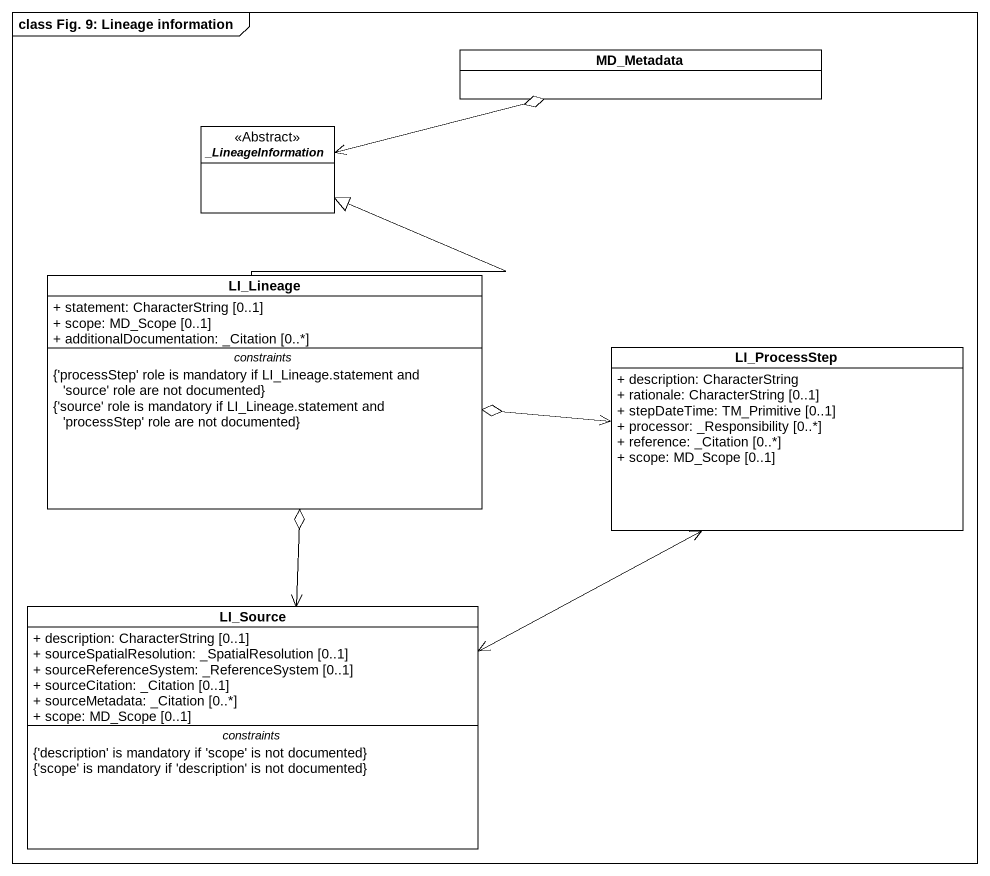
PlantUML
@startuml
mainframe class Fig. 9: Lineage information
hide circle
hide empty members
skinparam classAttributeIconSize 0
class MD_Metadata
abstract class "_LineageInformation" as LineageInformation <<Abstract>>
class LI_Lineage {
  + statement: CharacterString [0..1]
  + scope: MD_Scope [0..1]
  + additionalDocumentation: _Citation [0..*]
  -- constraints --
  {'processStep' role is mandatory if LI_Lineage.statement and 'source' role are not documented}
  {'source' role is mandatory if LI_Lineage.statement and 'processStep' role are not documented}
}
class LI_ProcessStep {
  + description: CharacterString
  + rationale: CharacterString [0..1]
  + stepDateTime: TM_Primitive [0..1]
  + processor: _Responsibility [0..*]
  + reference: _Citation [0..*]
  + scope: MD_Scope [0..1]
}
class LI_Source {
  + description: CharacterString [0..1]
  + sourceSpatialResolution: _SpatialResolution [0..1]
  + sourceReferenceSystem: _ReferenceSystem [0..1]
  + sourceCitation: _Citation [0..1]
  + sourceMetadata: _Citation [0..*]
  + scope: MD_Scope [0..1]
  -- constraints --
  {'description' is mandatory if 'scope' is not documented}
  {'scope' is mandatory if 'description' is not documented}
}
MD_Metadata o-left-> LineageInformation
LI_Lineage -up-|> LineageInformation
LI_Lineage o-right-> LI_ProcessStep
LI_Lineage o--> LI_Source
LI_Source <-right-> LI_ProcessStep
@enduml
